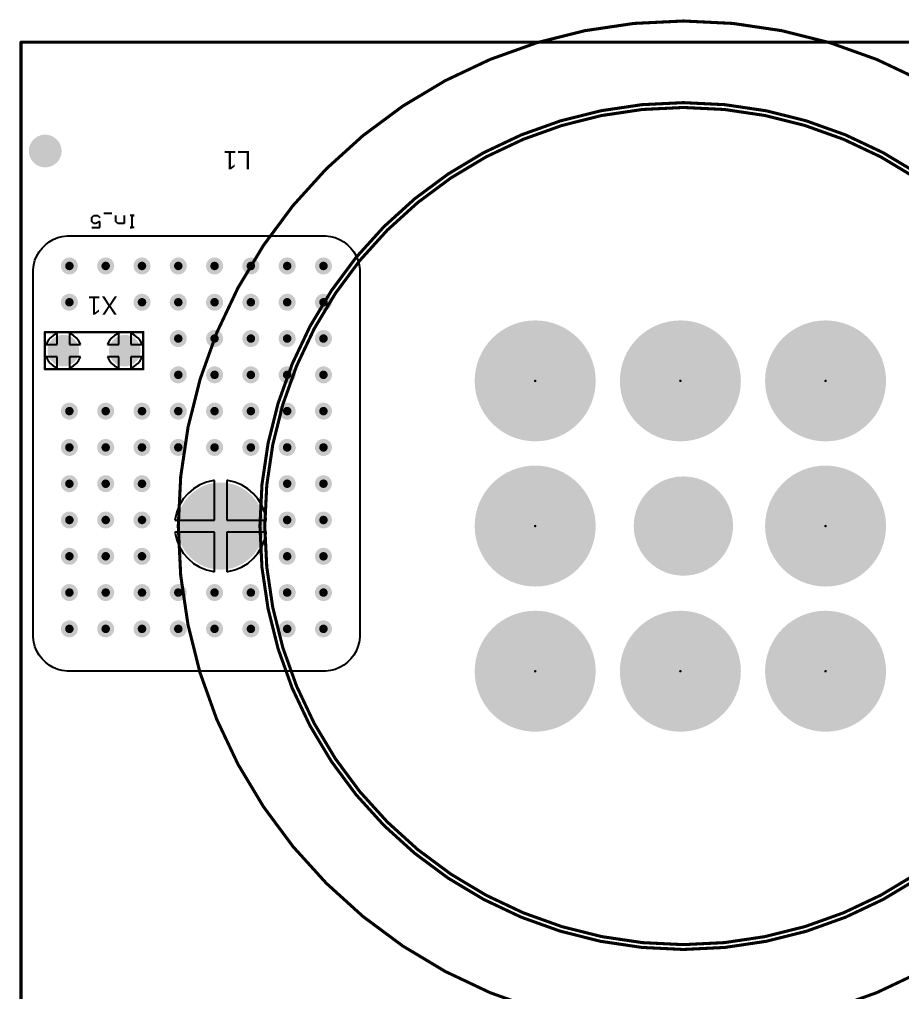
# Model space of a CAD drawing. Header units: millimetres. Extents: x 25 to 162, y 24 to 188.
# Drawn here: x 25.3 to 98.3, y 107.8 to 188.3 of the extents above; entities that cross this region are included whole.
import ezdxf

# ---------------------------------------------------------------- set-up
doc = ezdxf.new("R2010")
doc.units = ezdxf.units.MM
for name, color, linetype in [('BottomLayer', 5, 'Continuous'), ('BottomSolder', 6, 'Continuous'), ('Mechanical1', 6, 'Continuous'), ('Mechanical13', 56, 'Continuous'), ('Mechanical15', 56, 'Continuous'), ('MultiLayer', 9, 'Continuous'), ('PadHoleLayer', 156, 'Continuous'), ('TopLayer', 1, 'Continuous'), ('TopOverlay', 2, 'Continuous'), ('TopSolder', 216, 'Continuous'), ('ViaHoleLayer', 16, 'Continuous')]:
    doc.layers.add(name, color=color, linetype=linetype)

# ---------------------------------------------------------------- blocks, each defined once
blk = doc.blocks.new('D______500_125__H_30_A_AMAK_671111_034_168')
at = {"layer": 'BottomLayer'}
for points, const_width in [([(-1.75, 0, 1), (1.75, 0, 1)], 3.5), ([(36.25, 0, 1), (40.25, 0, 1)], 4)]:
    blk.add_lwpolyline(points, format="xyb", close=True, dxfattribs=dict(at, const_width=const_width))
at = {"layer": 'BottomSolder'}
for points, const_width in [([(25.949, 12, 1), (26.051, 12, 1)], 0.102), ([(37.949, 12, 1), (38.051, 12, 1)], 0.102), ([(49.949, 12, 1), (50.051, 12, 1)], 0.102), ([(36.199, 0, 1), (40.301, 0, 1)], 4.102), ([(-1.801, 0, 1), (1.801, 0, 1)], 3.602), ([(25.949, 0, 1), (26.051, 0, 1)], 0.102), ([(49.949, 0, 1), (50.051, 0, 1)], 0.102), ([(25.949, -12, 1), (26.051, -12, 1)], 0.102), ([(37.949, -12, 1), (38.051, -12, 1)], 0.102), ([(49.949, -12, 1), (50.051, -12, 1)], 0.102)]:
    blk.add_lwpolyline(points, format="xyb", close=True, dxfattribs=dict(at, const_width=const_width))
at = {"layer": 'Mechanical13'}
for points, const_width in [([(72.852, 0, 1), (3.648, 0, 1)], 0.254), ([(3.584, 0, 1), (3.711, 0, 1)], 0.127)]:
    blk.add_lwpolyline(points, format="xyb", close=True, dxfattribs=dict(at, const_width=const_width))
at = {"layer": 'Mechanical15'}
for points, const_width in [([(80, 0, 1), (-3.5, 0, 1)], 0.254), ([(-3.564, 0, 1), (-3.437, 0, 1)], 0.127)]:
    blk.add_lwpolyline(points, format="xyb", close=True, dxfattribs=dict(at, const_width=const_width))
at = {"layer": 'MultiLayer'}
for points, const_width in [([(-1.75, 0, 1), (1.75, 0, 1)], 3.5), ([(36.25, 0, 1), (40.25, 0, 1)], 4)]:
    blk.add_lwpolyline(points, format="xyb", close=True, dxfattribs=dict(at, const_width=const_width))
at = {"layer": 'PadHoleLayer'}
for points, const_width in [([(23.5, 12, 1), (28.5, 12, 1)], 5), ([(35.5, 12, 1), (40.5, 12, 1)], 5), ([(47.5, 12, 1), (52.5, 12, 1)], 5), ([(23.5, 0, 1), (28.5, 0, 1)], 5), ([(47.5, 0, 1), (52.5, 0, 1)], 5), ([(-1.25, 0, 1), (1.25, 0, 1)], 2.5), ([(36.75, 0, 1), (39.75, 0, 1)], 3), ([(23.5, -12, 1), (28.5, -12, 1)], 5), ([(35.5, -12, 1), (40.5, -12, 1)], 5), ([(47.5, -12, 1), (52.5, -12, 1)], 5)]:
    blk.add_lwpolyline(points, format="xyb", close=True, dxfattribs=dict(at, const_width=const_width))
at = {"layer": 'TopLayer'}
for points, const_width in [([(-1.75, 0, 1), (1.75, 0, 1)], 3.5), ([(36.25, 0, 1), (40.25, 0, 1)], 4)]:
    blk.add_lwpolyline(points, format="xyb", close=True, dxfattribs=dict(at, const_width=const_width))
at = {"layer": 'TopOverlay'}
for points, const_width in [([(73.251, 0, 1), (3.249, 0, 1)], 0.254), ([(3.186, 0, 1), (3.313, 0, 1)], 0.127)]:
    blk.add_lwpolyline(points, format="xyb", close=True, dxfattribs=dict(at, const_width=const_width))
at = {"layer": 'TopSolder'}
for points, const_width in [([(25.949, 12, 1), (26.051, 12, 1)], 0.102), ([(37.949, 12, 1), (38.051, 12, 1)], 0.102), ([(49.949, 12, 1), (50.051, 12, 1)], 0.102), ([(36.199, 0, 1), (40.301, 0, 1)], 4.102), ([(-1.801, 0, 1), (1.801, 0, 1)], 3.602), ([(25.949, 0, 1), (26.051, 0, 1)], 0.102), ([(49.949, 0, 1), (50.051, 0, 1)], 0.102), ([(25.949, -12, 1), (26.051, -12, 1)], 0.102), ([(37.949, -12, 1), (38.051, -12, 1)], 0.102), ([(49.949, -12, 1), (50.051, -12, 1)], 0.102)]:
    blk.add_lwpolyline(points, format="xyb", close=True, dxfattribs=dict(at, const_width=const_width))
blk = doc.blocks.new('63849_1___________154719_1__171')
at = {"layer": 'BottomLayer', "const_width": 1.206}
for points in [[(-0.603, 0, 1), (0.603, 0, 1)], [(4.477, 0, 1), (5.683, 0, 1)]]:
    blk.add_lwpolyline(points, format="xyb", close=True, dxfattribs=at)
at = {"layer": 'BottomSolder', "const_width": 1.308}
for points in [[(-0.654, 0, 1), (0.654, 0, 1)], [(4.426, 0, 1), (5.734, 0, 1)]]:
    blk.add_lwpolyline(points, format="xyb", close=True, dxfattribs=at)
at = {"layer": 'MultiLayer', "const_width": 1.206}
for points in [[(-0.603, 0, 1), (0.603, 0, 1)], [(4.477, 0, 1), (5.683, 0, 1)]]:
    blk.add_lwpolyline(points, format="xyb", close=True, dxfattribs=at)
at = {"layer": 'PadHoleLayer', "const_width": 0.75}
for points in [[(-0.375, 0, 1), (0.375, 0, 1)], [(4.705, 0, 1), (5.455, 0, 1)]]:
    blk.add_lwpolyline(points, format="xyb", close=True, dxfattribs=at)
at = {"layer": 'TopLayer', "const_width": 1.206}
for points in [[(-0.603, 0, 1), (0.603, 0, 1)], [(4.477, 0, 1), (5.683, 0, 1)]]:
    blk.add_lwpolyline(points, format="xyb", close=True, dxfattribs=at)
at = {"layer": 'TopOverlay', "const_width": 0.203}
for points in [[(6.604, 1.524), (-1.524, 1.524)], [(-1.524, 1.524), (-1.524, -1.524)], [(6.604, 1.524), (6.604, -1.524)], [(6.604, -1.524), (-1.524, -1.524)]]:
    blk.add_lwpolyline(points, dxfattribs=at)
at = {"layer": 'TopOverlay', "const_width": 0.102}
for points in [[(-1.575, 1.524, 1), (-1.473, 1.524, 1)], [(-1.575, 1.524, 1), (-1.473, 1.524, 1)], [(6.553, 1.524, 1), (6.655, 1.524, 1)], [(6.553, 1.524, 1), (6.655, 1.524, 1)], [(-1.575, -1.524, 1), (-1.473, -1.524, 1)], [(-1.575, -1.524, 1), (-1.473, -1.524, 1)], [(6.553, -1.524, 1), (6.655, -1.524, 1)], [(6.553, -1.524, 1), (6.655, -1.524, 1)]]:
    blk.add_lwpolyline(points, format="xyb", close=True, dxfattribs=at)
at = {"layer": 'TopSolder', "const_width": 1.308}
for points in [[(-0.654, 0, 1), (0.654, 0, 1)], [(4.426, 0, 1), (5.734, 0, 1)]]:
    blk.add_lwpolyline(points, format="xyb", close=True, dxfattribs=at)

msp = doc.modelspace()

# ---------------------------------------------------------------- linework, layer by layer
at = {"layer": 'BottomLayer'}
for p, q in [((27.418, 169.66), (27.73, 169.9)), ((27.73, 169.9), (28.07, 170.096)), ((28.07, 170.096), (28.434, 170.247)), ((28.434, 170.247), (28.813, 170.349)), ((28.813, 170.349), (29.203, 170.4)), ((29.203, 170.4), (29.4, 170.4)), ((29.4, 170.4), (50.4, 170.4)), ((50.4, 170.4), (50.4, 170.4)), ((50.4, 170.4), (50.4, 170.4)), ((50.4, 170.4), (50.597, 170.4)), ((50.597, 170.4), (50.987, 170.349)), ((50.987, 170.349), (51.366, 170.247)), ((51.366, 170.247), (51.73, 170.096)), ((51.73, 170.096), (52.07, 169.9)), ((52.07, 169.9), (52.382, 169.66)), ((26.704, 168.73), (26.9, 169.07)), ((26.9, 169.07), (27.14, 169.382)), ((27.14, 169.382), (27.418, 169.66)), ((52.382, 169.66), (52.66, 169.382)), ((52.66, 169.382), (52.9, 169.07)), ((52.9, 169.07), (53.096, 168.73)), ((26.451, 167.987), (26.553, 168.366)), ((26.553, 168.366), (26.704, 168.73)), ((53.096, 168.73), (53.247, 168.366)), ((53.247, 168.366), (53.349, 167.987)), ((26.4, 167.597), (26.451, 167.987)), ((26.4, 167.4), (26.4, 167.597)), ((26.4, 167.28), (26.4, 167.4)), ((26.4, 167.4), (26.4, 167.4)), ((26.4, 167.4), (26.4, 167.4)), ((53.349, 167.987), (53.4, 167.597)), ((53.4, 167.597), (53.4, 167.4)), ((53.4, 167.4), (53.4, 137.4)), ((26.4, 137.4), (26.4, 167.28)), ((26.4, 137.203), (26.4, 137.4)), ((26.451, 136.813), (26.4, 137.203)), ((26.553, 136.434), (26.451, 136.813)), ((53.349, 136.813), (53.247, 136.434)), ((53.4, 137.203), (53.349, 136.813)), ((53.4, 137.4), (53.4, 137.4)), ((53.4, 137.4), (53.4, 137.203)), ((26.704, 136.07), (26.553, 136.434)), ((26.9, 135.73), (26.704, 136.07)), ((53.096, 136.07), (52.9, 135.73)), ((53.247, 136.434), (53.096, 136.07)), ((27.14, 135.418), (26.9, 135.73)), ((27.418, 135.14), (27.14, 135.418)), ((27.73, 134.9), (27.418, 135.14)), ((52.382, 135.14), (52.07, 134.9)), ((52.66, 135.418), (52.382, 135.14)), ((52.9, 135.73), (52.66, 135.418)), ((28.07, 134.704), (27.73, 134.9)), ((28.434, 134.553), (28.07, 134.704)), ((28.813, 134.451), (28.434, 134.553)), ((29.203, 134.4), (28.813, 134.451)), ((29.4, 134.4), (29.203, 134.4)), ((50.4, 134.4), (29.4, 134.4)), ((29.4, 134.4), (29.4, 134.4)), ((50.597, 134.4), (50.4, 134.4)), ((50.987, 134.451), (50.597, 134.4)), ((51.366, 134.553), (50.987, 134.451)), ((51.73, 134.704), (51.366, 134.553)), ((52.07, 134.9), (51.73, 134.704))]:
    msp.add_line(p, q, dxfattribs=at)
for points, const_width in [([(26.775, 177.4, 1), (28.025, 177.4, 1)], 1.25), ([(29.1, 167.9, 1), (29.7, 167.9, 1)], 0.6), ([(32.1, 167.9, 1), (32.7, 167.9, 1)], 0.6), ([(35.1, 167.9, 1), (35.7, 167.9, 1)], 0.6), ([(38.1, 167.9, 1), (38.7, 167.9, 1)], 0.6), ([(41.1, 167.9, 1), (41.7, 167.9, 1)], 0.6), ([(44.1, 167.9, 1), (44.7, 167.9, 1)], 0.6), ([(47.1, 167.9, 1), (47.7, 167.9, 1)], 0.6), ([(50.1, 167.9, 1), (50.7, 167.9, 1)], 0.6), ([(29.1, 164.9, 1), (29.7, 164.9, 1)], 0.6), ([(35.1, 164.9, 1), (35.7, 164.9, 1)], 0.6), ([(38.1, 164.9, 1), (38.7, 164.9, 1)], 0.6), ([(41.1, 164.9, 1), (41.7, 164.9, 1)], 0.6), ([(44.1, 164.9, 1), (44.7, 164.9, 1)], 0.6), ([(47.1, 164.9, 1), (47.7, 164.9, 1)], 0.6), ([(50.1, 164.9, 1), (50.7, 164.9, 1)], 0.6), ([(38.1, 161.9, 1), (38.7, 161.9, 1)], 0.6), ([(41.1, 161.9, 1), (41.7, 161.9, 1)], 0.6), ([(44.1, 161.9, 1), (44.7, 161.9, 1)], 0.6), ([(47.1, 161.9, 1), (47.7, 161.9, 1)], 0.6), ([(50.1, 161.9, 1), (50.7, 161.9, 1)], 0.6), ([(38.1, 158.9, 1), (38.7, 158.9, 1)], 0.6), ([(41.1, 158.9, 1), (41.7, 158.9, 1)], 0.6), ([(44.1, 158.9, 1), (44.7, 158.9, 1)], 0.6), ([(47.1, 158.9, 1), (47.7, 158.9, 1)], 0.6), ([(50.1, 158.9, 1), (50.7, 158.9, 1)], 0.6), ([(29.1, 155.9, 1), (29.7, 155.9, 1)], 0.6), ([(32.1, 155.9, 1), (32.7, 155.9, 1)], 0.6), ([(35.1, 155.9, 1), (35.7, 155.9, 1)], 0.6), ([(38.1, 155.9, 1), (38.7, 155.9, 1)], 0.6), ([(41.1, 155.9, 1), (41.7, 155.9, 1)], 0.6), ([(44.1, 155.9, 1), (44.7, 155.9, 1)], 0.6), ([(47.1, 155.9, 1), (47.7, 155.9, 1)], 0.6), ([(50.1, 155.9, 1), (50.7, 155.9, 1)], 0.6), ([(29.1, 152.9, 1), (29.7, 152.9, 1)], 0.6), ([(32.1, 152.9, 1), (32.7, 152.9, 1)], 0.6), ([(35.1, 152.9, 1), (35.7, 152.9, 1)], 0.6), ([(38.1, 152.9, 1), (38.7, 152.9, 1)], 0.6), ([(41.1, 152.9, 1), (41.7, 152.9, 1)], 0.6), ([(44.1, 152.9, 1), (44.7, 152.9, 1)], 0.6), ([(47.1, 152.9, 1), (47.7, 152.9, 1)], 0.6), ([(50.1, 152.9, 1), (50.7, 152.9, 1)], 0.6), ([(29.1, 149.9, 1), (29.7, 149.9, 1)], 0.6), ([(32.1, 149.9, 1), (32.7, 149.9, 1)], 0.6), ([(35.1, 149.9, 1), (35.7, 149.9, 1)], 0.6), ([(47.1, 149.9, 1), (47.7, 149.9, 1)], 0.6), ([(50.1, 149.9, 1), (50.7, 149.9, 1)], 0.6), ([(29.1, 146.9, 1), (29.7, 146.9, 1)], 0.6), ([(32.1, 146.9, 1), (32.7, 146.9, 1)], 0.6), ([(35.1, 146.9, 1), (35.7, 146.9, 1)], 0.6), ([(47.1, 146.9, 1), (47.7, 146.9, 1)], 0.6), ([(50.1, 146.9, 1), (50.7, 146.9, 1)], 0.6), ([(29.1, 143.9, 1), (29.7, 143.9, 1)], 0.6), ([(32.1, 143.9, 1), (32.7, 143.9, 1)], 0.6), ([(35.1, 143.9, 1), (35.7, 143.9, 1)], 0.6), ([(47.1, 143.9, 1), (47.7, 143.9, 1)], 0.6), ([(50.1, 143.9, 1), (50.7, 143.9, 1)], 0.6), ([(29.1, 140.9, 1), (29.7, 140.9, 1)], 0.6), ([(32.1, 140.9, 1), (32.7, 140.9, 1)], 0.6), ([(35.1, 140.9, 1), (35.7, 140.9, 1)], 0.6), ([(38.1, 140.9, 1), (38.7, 140.9, 1)], 0.6), ([(41.1, 140.9, 1), (41.7, 140.9, 1)], 0.6), ([(44.1, 140.9, 1), (44.7, 140.9, 1)], 0.6), ([(47.1, 140.9, 1), (47.7, 140.9, 1)], 0.6), ([(50.1, 140.9, 1), (50.7, 140.9, 1)], 0.6), ([(29.1, 137.9, 1), (29.7, 137.9, 1)], 0.6), ([(32.1, 137.9, 1), (32.7, 137.9, 1)], 0.6), ([(35.1, 137.9, 1), (35.7, 137.9, 1)], 0.6), ([(38.1, 137.9, 1), (38.7, 137.9, 1)], 0.6), ([(41.1, 137.9, 1), (41.7, 137.9, 1)], 0.6), ([(44.1, 137.9, 1), (44.7, 137.9, 1)], 0.6), ([(47.1, 137.9, 1), (47.7, 137.9, 1)], 0.6), ([(50.1, 137.9, 1), (50.7, 137.9, 1)], 0.6)]:
    msp.add_lwpolyline(points, format="xyb", close=True, dxfattribs=dict(at, const_width=const_width))
at = {"layer": 'BottomSolder'}
for points, const_width in [([(26.724, 177.4, 1), (28.076, 177.4, 1)], 1.352), ([(29.049, 167.9, 1), (29.751, 167.9, 1)], 0.702), ([(32.049, 167.9, 1), (32.751, 167.9, 1)], 0.702), ([(35.049, 167.9, 1), (35.751, 167.9, 1)], 0.702), ([(38.049, 167.9, 1), (38.751, 167.9, 1)], 0.702), ([(41.049, 167.9, 1), (41.751, 167.9, 1)], 0.702), ([(44.049, 167.9, 1), (44.751, 167.9, 1)], 0.702), ([(47.049, 167.9, 1), (47.751, 167.9, 1)], 0.702), ([(50.049, 167.9, 1), (50.751, 167.9, 1)], 0.702), ([(29.049, 164.9, 1), (29.751, 164.9, 1)], 0.702), ([(35.049, 164.9, 1), (35.751, 164.9, 1)], 0.702), ([(38.049, 164.9, 1), (38.751, 164.9, 1)], 0.702), ([(41.049, 164.9, 1), (41.751, 164.9, 1)], 0.702), ([(44.049, 164.9, 1), (44.751, 164.9, 1)], 0.702), ([(47.049, 164.9, 1), (47.751, 164.9, 1)], 0.702), ([(50.049, 164.9, 1), (50.751, 164.9, 1)], 0.702), ([(38.049, 161.9, 1), (38.751, 161.9, 1)], 0.702), ([(41.049, 161.9, 1), (41.751, 161.9, 1)], 0.702), ([(44.049, 161.9, 1), (44.751, 161.9, 1)], 0.702), ([(47.049, 161.9, 1), (47.751, 161.9, 1)], 0.702), ([(50.049, 161.9, 1), (50.751, 161.9, 1)], 0.702), ([(38.049, 158.9, 1), (38.751, 158.9, 1)], 0.702), ([(41.049, 158.9, 1), (41.751, 158.9, 1)], 0.702), ([(44.049, 158.9, 1), (44.751, 158.9, 1)], 0.702), ([(47.049, 158.9, 1), (47.751, 158.9, 1)], 0.702), ([(50.049, 158.9, 1), (50.751, 158.9, 1)], 0.702), ([(29.049, 155.9, 1), (29.751, 155.9, 1)], 0.702), ([(32.049, 155.9, 1), (32.751, 155.9, 1)], 0.702), ([(35.049, 155.9, 1), (35.751, 155.9, 1)], 0.702), ([(38.049, 155.9, 1), (38.751, 155.9, 1)], 0.702), ([(41.049, 155.9, 1), (41.751, 155.9, 1)], 0.702), ([(44.049, 155.9, 1), (44.751, 155.9, 1)], 0.702), ([(47.049, 155.9, 1), (47.751, 155.9, 1)], 0.702), ([(50.049, 155.9, 1), (50.751, 155.9, 1)], 0.702), ([(29.049, 152.9, 1), (29.751, 152.9, 1)], 0.702), ([(32.049, 152.9, 1), (32.751, 152.9, 1)], 0.702), ([(35.049, 152.9, 1), (35.751, 152.9, 1)], 0.702), ([(38.049, 152.9, 1), (38.751, 152.9, 1)], 0.702), ([(41.049, 152.9, 1), (41.751, 152.9, 1)], 0.702), ([(44.049, 152.9, 1), (44.751, 152.9, 1)], 0.702), ([(47.049, 152.9, 1), (47.751, 152.9, 1)], 0.702), ([(50.049, 152.9, 1), (50.751, 152.9, 1)], 0.702), ([(29.049, 149.9, 1), (29.751, 149.9, 1)], 0.702), ([(32.049, 149.9, 1), (32.751, 149.9, 1)], 0.702), ([(35.049, 149.9, 1), (35.751, 149.9, 1)], 0.702), ([(47.049, 149.9, 1), (47.751, 149.9, 1)], 0.702), ([(50.049, 149.9, 1), (50.751, 149.9, 1)], 0.702), ([(29.049, 146.9, 1), (29.751, 146.9, 1)], 0.702), ([(32.049, 146.9, 1), (32.751, 146.9, 1)], 0.702), ([(35.049, 146.9, 1), (35.751, 146.9, 1)], 0.702), ([(47.049, 146.9, 1), (47.751, 146.9, 1)], 0.702), ([(50.049, 146.9, 1), (50.751, 146.9, 1)], 0.702), ([(29.049, 143.9, 1), (29.751, 143.9, 1)], 0.702), ([(32.049, 143.9, 1), (32.751, 143.9, 1)], 0.702), ([(35.049, 143.9, 1), (35.751, 143.9, 1)], 0.702), ([(47.049, 143.9, 1), (47.751, 143.9, 1)], 0.702), ([(50.049, 143.9, 1), (50.751, 143.9, 1)], 0.702), ([(29.049, 140.9, 1), (29.751, 140.9, 1)], 0.702), ([(32.049, 140.9, 1), (32.751, 140.9, 1)], 0.702), ([(35.049, 140.9, 1), (35.751, 140.9, 1)], 0.702), ([(38.049, 140.9, 1), (38.751, 140.9, 1)], 0.702), ([(41.049, 140.9, 1), (41.751, 140.9, 1)], 0.702), ([(44.049, 140.9, 1), (44.751, 140.9, 1)], 0.702), ([(47.049, 140.9, 1), (47.751, 140.9, 1)], 0.702), ([(50.049, 140.9, 1), (50.751, 140.9, 1)], 0.702), ([(29.049, 137.9, 1), (29.751, 137.9, 1)], 0.702), ([(32.049, 137.9, 1), (32.751, 137.9, 1)], 0.702), ([(35.049, 137.9, 1), (35.751, 137.9, 1)], 0.702), ([(38.049, 137.9, 1), (38.751, 137.9, 1)], 0.702), ([(41.049, 137.9, 1), (41.751, 137.9, 1)], 0.702), ([(44.049, 137.9, 1), (44.751, 137.9, 1)], 0.702), ([(47.049, 137.9, 1), (47.751, 137.9, 1)], 0.702), ([(50.049, 137.9, 1), (50.751, 137.9, 1)], 0.702)]:
    msp.add_lwpolyline(points, format="xyb", close=True, dxfattribs=dict(at, const_width=const_width))
at = {"layer": 'Mechanical1', "const_width": 0.254}
for points in [[(25.4, 30.4), (25.4, 186.4)], [(25.4, 186.4), (161.4, 186.4)]]:
    msp.add_lwpolyline(points, dxfattribs=at)
at = {"layer": 'Mechanical1', "const_width": 0.127}
msp.add_lwpolyline([(25.337, 186.4, 1), (25.463, 186.4, 1)], format="xyb", close=True, dxfattribs=at)
msp.add_lwpolyline([(25.337, 186.4, 1), (25.463, 186.4, 1)], format="xyb", close=True, dxfattribs=at)
at = {"layer": 'MultiLayer'}
for points, const_width in [([(26.775, 177.4, 1), (28.025, 177.4, 1)], 1.25), ([(29.1, 167.9, 1), (29.7, 167.9, 1)], 0.6), ([(32.1, 167.9, 1), (32.7, 167.9, 1)], 0.6), ([(35.1, 167.9, 1), (35.7, 167.9, 1)], 0.6), ([(38.1, 167.9, 1), (38.7, 167.9, 1)], 0.6), ([(41.1, 167.9, 1), (41.7, 167.9, 1)], 0.6), ([(44.1, 167.9, 1), (44.7, 167.9, 1)], 0.6), ([(47.1, 167.9, 1), (47.7, 167.9, 1)], 0.6), ([(50.1, 167.9, 1), (50.7, 167.9, 1)], 0.6), ([(29.1, 164.9, 1), (29.7, 164.9, 1)], 0.6), ([(35.1, 164.9, 1), (35.7, 164.9, 1)], 0.6), ([(38.1, 164.9, 1), (38.7, 164.9, 1)], 0.6), ([(41.1, 164.9, 1), (41.7, 164.9, 1)], 0.6), ([(44.1, 164.9, 1), (44.7, 164.9, 1)], 0.6), ([(47.1, 164.9, 1), (47.7, 164.9, 1)], 0.6), ([(50.1, 164.9, 1), (50.7, 164.9, 1)], 0.6), ([(38.1, 161.9, 1), (38.7, 161.9, 1)], 0.6), ([(41.1, 161.9, 1), (41.7, 161.9, 1)], 0.6), ([(44.1, 161.9, 1), (44.7, 161.9, 1)], 0.6), ([(47.1, 161.9, 1), (47.7, 161.9, 1)], 0.6), ([(50.1, 161.9, 1), (50.7, 161.9, 1)], 0.6), ([(38.1, 158.9, 1), (38.7, 158.9, 1)], 0.6), ([(41.1, 158.9, 1), (41.7, 158.9, 1)], 0.6), ([(44.1, 158.9, 1), (44.7, 158.9, 1)], 0.6), ([(47.1, 158.9, 1), (47.7, 158.9, 1)], 0.6), ([(50.1, 158.9, 1), (50.7, 158.9, 1)], 0.6), ([(29.1, 155.9, 1), (29.7, 155.9, 1)], 0.6), ([(32.1, 155.9, 1), (32.7, 155.9, 1)], 0.6), ([(35.1, 155.9, 1), (35.7, 155.9, 1)], 0.6), ([(38.1, 155.9, 1), (38.7, 155.9, 1)], 0.6), ([(41.1, 155.9, 1), (41.7, 155.9, 1)], 0.6), ([(44.1, 155.9, 1), (44.7, 155.9, 1)], 0.6), ([(47.1, 155.9, 1), (47.7, 155.9, 1)], 0.6), ([(50.1, 155.9, 1), (50.7, 155.9, 1)], 0.6), ([(29.1, 152.9, 1), (29.7, 152.9, 1)], 0.6), ([(32.1, 152.9, 1), (32.7, 152.9, 1)], 0.6), ([(35.1, 152.9, 1), (35.7, 152.9, 1)], 0.6), ([(38.1, 152.9, 1), (38.7, 152.9, 1)], 0.6), ([(41.1, 152.9, 1), (41.7, 152.9, 1)], 0.6), ([(44.1, 152.9, 1), (44.7, 152.9, 1)], 0.6), ([(47.1, 152.9, 1), (47.7, 152.9, 1)], 0.6), ([(50.1, 152.9, 1), (50.7, 152.9, 1)], 0.6), ([(29.1, 149.9, 1), (29.7, 149.9, 1)], 0.6), ([(32.1, 149.9, 1), (32.7, 149.9, 1)], 0.6), ([(35.1, 149.9, 1), (35.7, 149.9, 1)], 0.6), ([(47.1, 149.9, 1), (47.7, 149.9, 1)], 0.6), ([(50.1, 149.9, 1), (50.7, 149.9, 1)], 0.6), ([(29.1, 146.9, 1), (29.7, 146.9, 1)], 0.6), ([(32.1, 146.9, 1), (32.7, 146.9, 1)], 0.6), ([(35.1, 146.9, 1), (35.7, 146.9, 1)], 0.6), ([(47.1, 146.9, 1), (47.7, 146.9, 1)], 0.6), ([(50.1, 146.9, 1), (50.7, 146.9, 1)], 0.6), ([(29.1, 143.9, 1), (29.7, 143.9, 1)], 0.6), ([(32.1, 143.9, 1), (32.7, 143.9, 1)], 0.6), ([(35.1, 143.9, 1), (35.7, 143.9, 1)], 0.6), ([(47.1, 143.9, 1), (47.7, 143.9, 1)], 0.6), ([(50.1, 143.9, 1), (50.7, 143.9, 1)], 0.6), ([(29.1, 140.9, 1), (29.7, 140.9, 1)], 0.6), ([(32.1, 140.9, 1), (32.7, 140.9, 1)], 0.6), ([(35.1, 140.9, 1), (35.7, 140.9, 1)], 0.6), ([(38.1, 140.9, 1), (38.7, 140.9, 1)], 0.6), ([(41.1, 140.9, 1), (41.7, 140.9, 1)], 0.6), ([(44.1, 140.9, 1), (44.7, 140.9, 1)], 0.6), ([(47.1, 140.9, 1), (47.7, 140.9, 1)], 0.6), ([(50.1, 140.9, 1), (50.7, 140.9, 1)], 0.6), ([(29.1, 137.9, 1), (29.7, 137.9, 1)], 0.6), ([(32.1, 137.9, 1), (32.7, 137.9, 1)], 0.6), ([(35.1, 137.9, 1), (35.7, 137.9, 1)], 0.6), ([(38.1, 137.9, 1), (38.7, 137.9, 1)], 0.6), ([(41.1, 137.9, 1), (41.7, 137.9, 1)], 0.6), ([(44.1, 137.9, 1), (44.7, 137.9, 1)], 0.6), ([(47.1, 137.9, 1), (47.7, 137.9, 1)], 0.6), ([(50.1, 137.9, 1), (50.7, 137.9, 1)], 0.6)]:
    msp.add_lwpolyline(points, format="xyb", close=True, dxfattribs=dict(at, const_width=const_width))
at = {"layer": 'TopLayer'}
for p, q in [((27.418, 169.66), (27.73, 169.9)), ((27.73, 169.9), (28.07, 170.096)), ((28.07, 170.096), (28.434, 170.247)), ((28.434, 170.247), (28.813, 170.349)), ((28.813, 170.349), (29.203, 170.4)), ((29.203, 170.4), (29.4, 170.4)), ((29.4, 170.4), (50.4, 170.4)), ((50.4, 170.4), (50.4, 170.4)), ((50.4, 170.4), (50.4, 170.4)), ((50.4, 170.4), (50.597, 170.4)), ((50.597, 170.4), (50.987, 170.349)), ((50.987, 170.349), (51.366, 170.247)), ((51.366, 170.247), (51.73, 170.096)), ((51.73, 170.096), (52.07, 169.9)), ((52.07, 169.9), (52.382, 169.66)), ((26.704, 168.73), (26.9, 169.07)), ((26.9, 169.07), (27.14, 169.382)), ((27.14, 169.382), (27.418, 169.66)), ((52.382, 169.66), (52.66, 169.382)), ((52.66, 169.382), (52.9, 169.07)), ((52.9, 169.07), (53.096, 168.73)), ((26.451, 167.987), (26.553, 168.366)), ((26.553, 168.366), (26.704, 168.73)), ((53.096, 168.73), (53.247, 168.366)), ((53.247, 168.366), (53.349, 167.987)), ((26.4, 167.597), (26.451, 167.987)), ((26.4, 167.4), (26.4, 167.597)), ((26.4, 167.28), (26.4, 167.4)), ((26.4, 167.4), (26.4, 167.4)), ((26.4, 167.4), (26.4, 167.4)), ((26.4, 167.4), (26.4, 167.4)), ((53.349, 167.987), (53.4, 167.597)), ((53.4, 167.597), (53.4, 167.4)), ((53.4, 167.4), (53.4, 137.4)), ((26.4, 137.4), (26.4, 167.28)), ((27.641, 161.741), (27.501, 161.479)), ((27.83, 161.97), (27.641, 161.741)), ((28.059, 162.159), (27.83, 161.97)), ((28.321, 162.299), (28.059, 162.159)), ((28.4, 162.323), (28.321, 162.299)), ((28.4, 161.4), (28.4, 162.323)), ((29.479, 162.299), (29.4, 162.323)), ((29.4, 162.323), (29.4, 161.4)), ((29.741, 162.159), (29.479, 162.299)), ((29.97, 161.97), (29.741, 162.159)), ((30.159, 161.741), (29.97, 161.97)), ((30.299, 161.479), (30.159, 161.741)), ((32.721, 161.741), (32.581, 161.479)), ((32.91, 161.97), (32.721, 161.741)), ((33.139, 162.159), (32.91, 161.97)), ((33.401, 162.299), (33.139, 162.159)), ((33.48, 162.323), (33.401, 162.299)), ((33.48, 161.4), (33.48, 162.323)), ((34.559, 162.299), (34.48, 162.323)), ((34.48, 162.323), (34.48, 161.4)), ((34.821, 162.159), (34.559, 162.299)), ((35.05, 161.97), (34.821, 162.159)), ((35.239, 161.741), (35.05, 161.97)), ((35.379, 161.479), (35.239, 161.741)), ((27.501, 161.479), (27.477, 161.4)), ((27.477, 161.4), (28.4, 161.4)), ((29.4, 161.4), (30.323, 161.4)), ((30.323, 161.4), (30.299, 161.479)), ((32.581, 161.479), (32.557, 161.4)), ((32.557, 161.4), (33.48, 161.4)), ((34.48, 161.4), (35.403, 161.4)), ((35.403, 161.4), (35.379, 161.479)), ((28.4, 160.4), (27.477, 160.4)), ((27.477, 160.4), (27.501, 160.321)), ((27.501, 160.321), (27.641, 160.059)), ((28.4, 159.477), (28.4, 160.4)), ((30.323, 160.4), (29.4, 160.4)), ((29.4, 160.4), (29.4, 159.477)), ((30.159, 160.059), (30.299, 160.321)), ((30.299, 160.321), (30.323, 160.4)), ((33.48, 160.4), (32.557, 160.4)), ((32.557, 160.4), (32.581, 160.321)), ((32.581, 160.321), (32.721, 160.059)), ((33.48, 159.477), (33.48, 160.4)), ((35.403, 160.4), (34.48, 160.4)), ((34.48, 160.4), (34.48, 159.477)), ((35.239, 160.059), (35.379, 160.321)), ((35.379, 160.321), (35.403, 160.4)), ((27.641, 160.059), (27.83, 159.83)), ((27.83, 159.83), (28.059, 159.641)), ((28.059, 159.641), (28.321, 159.501)), ((28.321, 159.501), (28.4, 159.477)), ((29.4, 159.477), (29.479, 159.501)), ((29.479, 159.501), (29.741, 159.641)), ((29.741, 159.641), (29.97, 159.83)), ((29.97, 159.83), (30.159, 160.059)), ((32.721, 160.059), (32.91, 159.83)), ((32.91, 159.83), (33.139, 159.641)), ((33.139, 159.641), (33.401, 159.501)), ((33.401, 159.501), (33.48, 159.477)), ((34.48, 159.477), (34.559, 159.501)), ((34.559, 159.501), (34.821, 159.641)), ((34.821, 159.641), (35.05, 159.83)), ((35.05, 159.83), (35.239, 160.059)), ((40.17, 149.796), (39.66, 149.484)), ((40.722, 150.025), (40.17, 149.796)), ((41.304, 150.165), (40.722, 150.025)), ((41.4, 150.172), (41.304, 150.165)), ((41.4, 146.9), (41.4, 150.172)), ((42.496, 150.165), (42.4, 150.172)), ((42.4, 150.172), (42.4, 146.9)), ((43.078, 150.025), (42.496, 150.165)), ((43.63, 149.796), (43.078, 150.025)), ((44.14, 149.484), (43.63, 149.796)), ((39.205, 149.095), (38.816, 148.64)), ((39.66, 149.484), (39.205, 149.095)), ((44.595, 149.095), (44.14, 149.484)), ((44.984, 148.64), (44.595, 149.095)), ((38.504, 148.13), (38.275, 147.578)), ((38.816, 148.64), (38.504, 148.13)), ((45.296, 148.13), (44.984, 148.64)), ((45.525, 147.578), (45.296, 148.13)), ((38.275, 147.578), (38.135, 146.996)), ((45.665, 146.996), (45.525, 147.578)), ((38.135, 146.996), (38.128, 146.9)), ((38.128, 146.9), (41.4, 146.9)), ((42.4, 146.9), (45.672, 146.9)), ((45.672, 146.9), (45.665, 146.996)), ((41.4, 145.9), (38.128, 145.9)), ((38.128, 145.9), (38.135, 145.804)), ((38.135, 145.804), (38.275, 145.222)), ((41.4, 142.628), (41.4, 145.9)), ((45.672, 145.9), (42.4, 145.9)), ((42.4, 145.9), (42.4, 142.628)), ((45.525, 145.222), (45.665, 145.804)), ((45.665, 145.804), (45.672, 145.9)), ((38.275, 145.222), (38.504, 144.669)), ((45.296, 144.669), (45.525, 145.222)), ((38.504, 144.669), (38.816, 144.16)), ((38.816, 144.16), (39.205, 143.705)), ((44.595, 143.705), (44.984, 144.16)), ((44.984, 144.16), (45.296, 144.669)), ((39.205, 143.705), (39.66, 143.316)), ((39.66, 143.316), (40.17, 143.004)), ((43.63, 143.004), (44.14, 143.316)), ((44.14, 143.316), (44.595, 143.705)), ((40.17, 143.004), (40.722, 142.775)), ((40.722, 142.775), (41.304, 142.635)), ((41.304, 142.635), (41.4, 142.628)), ((42.4, 142.628), (42.496, 142.635)), ((42.496, 142.635), (43.078, 142.775)), ((43.078, 142.775), (43.63, 143.004)), ((26.4, 137.203), (26.4, 137.4)), ((26.451, 136.813), (26.4, 137.203)), ((26.553, 136.434), (26.451, 136.813)), ((53.349, 136.813), (53.247, 136.434)), ((53.4, 137.203), (53.349, 136.813)), ((53.4, 137.4), (53.4, 137.4)), ((53.4, 137.4), (53.4, 137.203)), ((26.704, 136.07), (26.553, 136.434)), ((26.9, 135.73), (26.704, 136.07)), ((53.096, 136.07), (52.9, 135.73)), ((53.247, 136.434), (53.096, 136.07)), ((27.14, 135.418), (26.9, 135.73)), ((27.418, 135.14), (27.14, 135.418)), ((27.73, 134.9), (27.418, 135.14)), ((52.382, 135.14), (52.07, 134.9)), ((52.66, 135.418), (52.382, 135.14)), ((52.9, 135.73), (52.66, 135.418)), ((28.07, 134.704), (27.73, 134.9)), ((28.434, 134.553), (28.07, 134.704)), ((28.813, 134.451), (28.434, 134.553)), ((29.203, 134.4), (28.813, 134.451)), ((29.4, 134.4), (29.203, 134.4)), ((50.4, 134.4), (29.4, 134.4)), ((29.4, 134.4), (29.4, 134.4)), ((50.597, 134.4), (50.4, 134.4)), ((50.987, 134.451), (50.597, 134.4)), ((51.366, 134.553), (50.987, 134.451)), ((51.73, 134.704), (51.366, 134.553)), ((52.07, 134.9), (51.73, 134.704))]:
    msp.add_line(p, q, dxfattribs=at)
for points, const_width in [([(26.775, 177.4, 1), (28.025, 177.4, 1)], 1.25), ([(29.1, 167.9, 1), (29.7, 167.9, 1)], 0.6), ([(32.1, 167.9, 1), (32.7, 167.9, 1)], 0.6), ([(35.1, 167.9, 1), (35.7, 167.9, 1)], 0.6), ([(38.1, 167.9, 1), (38.7, 167.9, 1)], 0.6), ([(41.1, 167.9, 1), (41.7, 167.9, 1)], 0.6), ([(44.1, 167.9, 1), (44.7, 167.9, 1)], 0.6), ([(47.1, 167.9, 1), (47.7, 167.9, 1)], 0.6), ([(50.1, 167.9, 1), (50.7, 167.9, 1)], 0.6), ([(29.1, 164.9, 1), (29.7, 164.9, 1)], 0.6), ([(35.1, 164.9, 1), (35.7, 164.9, 1)], 0.6), ([(38.1, 164.9, 1), (38.7, 164.9, 1)], 0.6), ([(41.1, 164.9, 1), (41.7, 164.9, 1)], 0.6), ([(44.1, 164.9, 1), (44.7, 164.9, 1)], 0.6), ([(47.1, 164.9, 1), (47.7, 164.9, 1)], 0.6), ([(50.1, 164.9, 1), (50.7, 164.9, 1)], 0.6), ([(38.1, 161.9, 1), (38.7, 161.9, 1)], 0.6), ([(41.1, 161.9, 1), (41.7, 161.9, 1)], 0.6), ([(44.1, 161.9, 1), (44.7, 161.9, 1)], 0.6), ([(47.1, 161.9, 1), (47.7, 161.9, 1)], 0.6), ([(50.1, 161.9, 1), (50.7, 161.9, 1)], 0.6), ([(38.1, 158.9, 1), (38.7, 158.9, 1)], 0.6), ([(41.1, 158.9, 1), (41.7, 158.9, 1)], 0.6), ([(44.1, 158.9, 1), (44.7, 158.9, 1)], 0.6), ([(47.1, 158.9, 1), (47.7, 158.9, 1)], 0.6), ([(50.1, 158.9, 1), (50.7, 158.9, 1)], 0.6), ([(29.1, 155.9, 1), (29.7, 155.9, 1)], 0.6), ([(32.1, 155.9, 1), (32.7, 155.9, 1)], 0.6), ([(35.1, 155.9, 1), (35.7, 155.9, 1)], 0.6), ([(38.1, 155.9, 1), (38.7, 155.9, 1)], 0.6), ([(41.1, 155.9, 1), (41.7, 155.9, 1)], 0.6), ([(44.1, 155.9, 1), (44.7, 155.9, 1)], 0.6), ([(47.1, 155.9, 1), (47.7, 155.9, 1)], 0.6), ([(50.1, 155.9, 1), (50.7, 155.9, 1)], 0.6), ([(29.1, 152.9, 1), (29.7, 152.9, 1)], 0.6), ([(32.1, 152.9, 1), (32.7, 152.9, 1)], 0.6), ([(35.1, 152.9, 1), (35.7, 152.9, 1)], 0.6), ([(38.1, 152.9, 1), (38.7, 152.9, 1)], 0.6), ([(41.1, 152.9, 1), (41.7, 152.9, 1)], 0.6), ([(44.1, 152.9, 1), (44.7, 152.9, 1)], 0.6), ([(47.1, 152.9, 1), (47.7, 152.9, 1)], 0.6), ([(50.1, 152.9, 1), (50.7, 152.9, 1)], 0.6), ([(29.1, 149.9, 1), (29.7, 149.9, 1)], 0.6), ([(32.1, 149.9, 1), (32.7, 149.9, 1)], 0.6), ([(35.1, 149.9, 1), (35.7, 149.9, 1)], 0.6), ([(47.1, 149.9, 1), (47.7, 149.9, 1)], 0.6), ([(50.1, 149.9, 1), (50.7, 149.9, 1)], 0.6), ([(29.1, 146.9, 1), (29.7, 146.9, 1)], 0.6), ([(32.1, 146.9, 1), (32.7, 146.9, 1)], 0.6), ([(35.1, 146.9, 1), (35.7, 146.9, 1)], 0.6), ([(47.1, 146.9, 1), (47.7, 146.9, 1)], 0.6), ([(50.1, 146.9, 1), (50.7, 146.9, 1)], 0.6), ([(29.1, 143.9, 1), (29.7, 143.9, 1)], 0.6), ([(32.1, 143.9, 1), (32.7, 143.9, 1)], 0.6), ([(35.1, 143.9, 1), (35.7, 143.9, 1)], 0.6), ([(47.1, 143.9, 1), (47.7, 143.9, 1)], 0.6), ([(50.1, 143.9, 1), (50.7, 143.9, 1)], 0.6), ([(29.1, 140.9, 1), (29.7, 140.9, 1)], 0.6), ([(32.1, 140.9, 1), (32.7, 140.9, 1)], 0.6), ([(35.1, 140.9, 1), (35.7, 140.9, 1)], 0.6), ([(38.1, 140.9, 1), (38.7, 140.9, 1)], 0.6), ([(41.1, 140.9, 1), (41.7, 140.9, 1)], 0.6), ([(44.1, 140.9, 1), (44.7, 140.9, 1)], 0.6), ([(47.1, 140.9, 1), (47.7, 140.9, 1)], 0.6), ([(50.1, 140.9, 1), (50.7, 140.9, 1)], 0.6), ([(29.1, 137.9, 1), (29.7, 137.9, 1)], 0.6), ([(32.1, 137.9, 1), (32.7, 137.9, 1)], 0.6), ([(35.1, 137.9, 1), (35.7, 137.9, 1)], 0.6), ([(38.1, 137.9, 1), (38.7, 137.9, 1)], 0.6), ([(41.1, 137.9, 1), (41.7, 137.9, 1)], 0.6), ([(44.1, 137.9, 1), (44.7, 137.9, 1)], 0.6), ([(47.1, 137.9, 1), (47.7, 137.9, 1)], 0.6), ([(50.1, 137.9, 1), (50.7, 137.9, 1)], 0.6)]:
    msp.add_lwpolyline(points, format="xyb", close=True, dxfattribs=dict(at, const_width=const_width))
at = {"layer": 'TopOverlay'}
for p, q in [((32.917, 172.25), (32.251, 172.25)), ((31.251, 171.917), (31.418, 172.083)), ((31.251, 171.584), (31.251, 171.917)), ((31.418, 171.417), (31.251, 171.584)), ((31.418, 172.083), (31.751, 172.083)), ((31.584, 171.417), (31.418, 171.417)), ((31.918, 171.584), (31.584, 171.417)), ((31.751, 172.083), (31.918, 171.917)), ((31.918, 171.084), (31.918, 171.584)), ((33.25, 171.584), (33.25, 172.083)), ((33.417, 171.417), (33.25, 171.584)), ((33.917, 171.417), (33.417, 171.417)), ((33.917, 172.083), (33.917, 171.417)), ((34.75, 172.083), (34.417, 172.083)), ((34.583, 171.084), (34.583, 172.083)), ((34.583, 172.083), (34.75, 172.083)), ((31.251, 171.084), (31.918, 171.084)), ((34.75, 171.084), (34.417, 171.084)), ((34.417, 171.084), (34.583, 171.084))]:
    msp.add_line(p, q, dxfattribs=at)
at = {"layer": 'TopSolder'}
for points, const_width in [([(26.724, 177.4, 1), (28.076, 177.4, 1)], 1.352), ([(29.049, 167.9, 1), (29.751, 167.9, 1)], 0.702), ([(32.049, 167.9, 1), (32.751, 167.9, 1)], 0.702), ([(35.049, 167.9, 1), (35.751, 167.9, 1)], 0.702), ([(38.049, 167.9, 1), (38.751, 167.9, 1)], 0.702), ([(41.049, 167.9, 1), (41.751, 167.9, 1)], 0.702), ([(44.049, 167.9, 1), (44.751, 167.9, 1)], 0.702), ([(47.049, 167.9, 1), (47.751, 167.9, 1)], 0.702), ([(50.049, 167.9, 1), (50.751, 167.9, 1)], 0.702), ([(29.049, 164.9, 1), (29.751, 164.9, 1)], 0.702), ([(35.049, 164.9, 1), (35.751, 164.9, 1)], 0.702), ([(38.049, 164.9, 1), (38.751, 164.9, 1)], 0.702), ([(41.049, 164.9, 1), (41.751, 164.9, 1)], 0.702), ([(44.049, 164.9, 1), (44.751, 164.9, 1)], 0.702), ([(47.049, 164.9, 1), (47.751, 164.9, 1)], 0.702), ([(50.049, 164.9, 1), (50.751, 164.9, 1)], 0.702), ([(38.049, 161.9, 1), (38.751, 161.9, 1)], 0.702), ([(41.049, 161.9, 1), (41.751, 161.9, 1)], 0.702), ([(44.049, 161.9, 1), (44.751, 161.9, 1)], 0.702), ([(47.049, 161.9, 1), (47.751, 161.9, 1)], 0.702), ([(50.049, 161.9, 1), (50.751, 161.9, 1)], 0.702), ([(38.049, 158.9, 1), (38.751, 158.9, 1)], 0.702), ([(41.049, 158.9, 1), (41.751, 158.9, 1)], 0.702), ([(44.049, 158.9, 1), (44.751, 158.9, 1)], 0.702), ([(47.049, 158.9, 1), (47.751, 158.9, 1)], 0.702), ([(50.049, 158.9, 1), (50.751, 158.9, 1)], 0.702), ([(29.049, 155.9, 1), (29.751, 155.9, 1)], 0.702), ([(32.049, 155.9, 1), (32.751, 155.9, 1)], 0.702), ([(35.049, 155.9, 1), (35.751, 155.9, 1)], 0.702), ([(38.049, 155.9, 1), (38.751, 155.9, 1)], 0.702), ([(41.049, 155.9, 1), (41.751, 155.9, 1)], 0.702), ([(44.049, 155.9, 1), (44.751, 155.9, 1)], 0.702), ([(47.049, 155.9, 1), (47.751, 155.9, 1)], 0.702), ([(50.049, 155.9, 1), (50.751, 155.9, 1)], 0.702), ([(29.049, 152.9, 1), (29.751, 152.9, 1)], 0.702), ([(32.049, 152.9, 1), (32.751, 152.9, 1)], 0.702), ([(35.049, 152.9, 1), (35.751, 152.9, 1)], 0.702), ([(38.049, 152.9, 1), (38.751, 152.9, 1)], 0.702), ([(41.049, 152.9, 1), (41.751, 152.9, 1)], 0.702), ([(44.049, 152.9, 1), (44.751, 152.9, 1)], 0.702), ([(47.049, 152.9, 1), (47.751, 152.9, 1)], 0.702), ([(50.049, 152.9, 1), (50.751, 152.9, 1)], 0.702), ([(29.049, 149.9, 1), (29.751, 149.9, 1)], 0.702), ([(32.049, 149.9, 1), (32.751, 149.9, 1)], 0.702), ([(35.049, 149.9, 1), (35.751, 149.9, 1)], 0.702), ([(47.049, 149.9, 1), (47.751, 149.9, 1)], 0.702), ([(50.049, 149.9, 1), (50.751, 149.9, 1)], 0.702), ([(29.049, 146.9, 1), (29.751, 146.9, 1)], 0.702), ([(32.049, 146.9, 1), (32.751, 146.9, 1)], 0.702), ([(35.049, 146.9, 1), (35.751, 146.9, 1)], 0.702), ([(47.049, 146.9, 1), (47.751, 146.9, 1)], 0.702), ([(50.049, 146.9, 1), (50.751, 146.9, 1)], 0.702), ([(29.049, 143.9, 1), (29.751, 143.9, 1)], 0.702), ([(32.049, 143.9, 1), (32.751, 143.9, 1)], 0.702), ([(35.049, 143.9, 1), (35.751, 143.9, 1)], 0.702), ([(47.049, 143.9, 1), (47.751, 143.9, 1)], 0.702), ([(50.049, 143.9, 1), (50.751, 143.9, 1)], 0.702), ([(29.049, 140.9, 1), (29.751, 140.9, 1)], 0.702), ([(32.049, 140.9, 1), (32.751, 140.9, 1)], 0.702), ([(35.049, 140.9, 1), (35.751, 140.9, 1)], 0.702), ([(38.049, 140.9, 1), (38.751, 140.9, 1)], 0.702), ([(41.049, 140.9, 1), (41.751, 140.9, 1)], 0.702), ([(44.049, 140.9, 1), (44.751, 140.9, 1)], 0.702), ([(47.049, 140.9, 1), (47.751, 140.9, 1)], 0.702), ([(50.049, 140.9, 1), (50.751, 140.9, 1)], 0.702), ([(29.049, 137.9, 1), (29.751, 137.9, 1)], 0.702), ([(32.049, 137.9, 1), (32.751, 137.9, 1)], 0.702), ([(35.049, 137.9, 1), (35.751, 137.9, 1)], 0.702), ([(38.049, 137.9, 1), (38.751, 137.9, 1)], 0.702), ([(41.049, 137.9, 1), (41.751, 137.9, 1)], 0.702), ([(44.049, 137.9, 1), (44.751, 137.9, 1)], 0.702), ([(47.049, 137.9, 1), (47.751, 137.9, 1)], 0.702), ([(50.049, 137.9, 1), (50.751, 137.9, 1)], 0.702)]:
    msp.add_lwpolyline(points, format="xyb", close=True, dxfattribs=dict(at, const_width=const_width))
at = {"layer": 'ViaHoleLayer'}
for points, const_width in [([(26.775, 177.4, 1), (28.025, 177.4, 1)], 1.25), ([(29.225, 167.9, 1), (29.575, 167.9, 1)], 0.35), ([(32.225, 167.9, 1), (32.575, 167.9, 1)], 0.35), ([(35.225, 167.9, 1), (35.575, 167.9, 1)], 0.35), ([(38.225, 167.9, 1), (38.575, 167.9, 1)], 0.35), ([(41.225, 167.9, 1), (41.575, 167.9, 1)], 0.35), ([(44.225, 167.9, 1), (44.575, 167.9, 1)], 0.35), ([(47.225, 167.9, 1), (47.575, 167.9, 1)], 0.35), ([(50.225, 167.9, 1), (50.575, 167.9, 1)], 0.35), ([(29.225, 164.9, 1), (29.575, 164.9, 1)], 0.35), ([(35.225, 164.9, 1), (35.575, 164.9, 1)], 0.35), ([(38.225, 164.9, 1), (38.575, 164.9, 1)], 0.35), ([(41.225, 164.9, 1), (41.575, 164.9, 1)], 0.35), ([(44.225, 164.9, 1), (44.575, 164.9, 1)], 0.35), ([(47.225, 164.9, 1), (47.575, 164.9, 1)], 0.35), ([(50.225, 164.9, 1), (50.575, 164.9, 1)], 0.35), ([(38.225, 161.9, 1), (38.575, 161.9, 1)], 0.35), ([(41.225, 161.9, 1), (41.575, 161.9, 1)], 0.35), ([(44.225, 161.9, 1), (44.575, 161.9, 1)], 0.35), ([(47.225, 161.9, 1), (47.575, 161.9, 1)], 0.35), ([(50.225, 161.9, 1), (50.575, 161.9, 1)], 0.35), ([(38.225, 158.9, 1), (38.575, 158.9, 1)], 0.35), ([(41.225, 158.9, 1), (41.575, 158.9, 1)], 0.35), ([(44.225, 158.9, 1), (44.575, 158.9, 1)], 0.35), ([(47.225, 158.9, 1), (47.575, 158.9, 1)], 0.35), ([(50.225, 158.9, 1), (50.575, 158.9, 1)], 0.35), ([(29.225, 155.9, 1), (29.575, 155.9, 1)], 0.35), ([(32.225, 155.9, 1), (32.575, 155.9, 1)], 0.35), ([(35.225, 155.9, 1), (35.575, 155.9, 1)], 0.35), ([(38.225, 155.9, 1), (38.575, 155.9, 1)], 0.35), ([(41.225, 155.9, 1), (41.575, 155.9, 1)], 0.35), ([(44.225, 155.9, 1), (44.575, 155.9, 1)], 0.35), ([(47.225, 155.9, 1), (47.575, 155.9, 1)], 0.35), ([(50.225, 155.9, 1), (50.575, 155.9, 1)], 0.35), ([(29.225, 152.9, 1), (29.575, 152.9, 1)], 0.35), ([(32.225, 152.9, 1), (32.575, 152.9, 1)], 0.35), ([(35.225, 152.9, 1), (35.575, 152.9, 1)], 0.35), ([(38.225, 152.9, 1), (38.575, 152.9, 1)], 0.35), ([(41.225, 152.9, 1), (41.575, 152.9, 1)], 0.35), ([(44.225, 152.9, 1), (44.575, 152.9, 1)], 0.35), ([(47.225, 152.9, 1), (47.575, 152.9, 1)], 0.35), ([(50.225, 152.9, 1), (50.575, 152.9, 1)], 0.35), ([(29.225, 149.9, 1), (29.575, 149.9, 1)], 0.35), ([(32.225, 149.9, 1), (32.575, 149.9, 1)], 0.35), ([(35.225, 149.9, 1), (35.575, 149.9, 1)], 0.35), ([(47.225, 149.9, 1), (47.575, 149.9, 1)], 0.35), ([(50.225, 149.9, 1), (50.575, 149.9, 1)], 0.35), ([(29.225, 146.9, 1), (29.575, 146.9, 1)], 0.35), ([(32.225, 146.9, 1), (32.575, 146.9, 1)], 0.35), ([(35.225, 146.9, 1), (35.575, 146.9, 1)], 0.35), ([(47.225, 146.9, 1), (47.575, 146.9, 1)], 0.35), ([(50.225, 146.9, 1), (50.575, 146.9, 1)], 0.35), ([(29.225, 143.9, 1), (29.575, 143.9, 1)], 0.35), ([(32.225, 143.9, 1), (32.575, 143.9, 1)], 0.35), ([(35.225, 143.9, 1), (35.575, 143.9, 1)], 0.35), ([(47.225, 143.9, 1), (47.575, 143.9, 1)], 0.35), ([(50.225, 143.9, 1), (50.575, 143.9, 1)], 0.35), ([(29.225, 140.9, 1), (29.575, 140.9, 1)], 0.35), ([(32.225, 140.9, 1), (32.575, 140.9, 1)], 0.35), ([(35.225, 140.9, 1), (35.575, 140.9, 1)], 0.35), ([(38.225, 140.9, 1), (38.575, 140.9, 1)], 0.35), ([(41.225, 140.9, 1), (41.575, 140.9, 1)], 0.35), ([(44.225, 140.9, 1), (44.575, 140.9, 1)], 0.35), ([(47.225, 140.9, 1), (47.575, 140.9, 1)], 0.35), ([(50.225, 140.9, 1), (50.575, 140.9, 1)], 0.35), ([(29.225, 137.9, 1), (29.575, 137.9, 1)], 0.35), ([(32.225, 137.9, 1), (32.575, 137.9, 1)], 0.35), ([(35.225, 137.9, 1), (35.575, 137.9, 1)], 0.35), ([(38.225, 137.9, 1), (38.575, 137.9, 1)], 0.35), ([(41.225, 137.9, 1), (41.575, 137.9, 1)], 0.35), ([(44.225, 137.9, 1), (44.575, 137.9, 1)], 0.35), ([(47.225, 137.9, 1), (47.575, 137.9, 1)], 0.35), ([(50.225, 137.9, 1), (50.575, 137.9, 1)], 0.35)]:
    msp.add_lwpolyline(points, format="xyb", close=True, dxfattribs=dict(at, const_width=const_width))

# ---------------------------------------------------------------- block references
msp.add_blockref('D______500_125__H_30_A_AMAK_671111_034_168', (41.9, 146.4))
at = {"rotation": 180}
msp.add_blockref('63849_1___________154719_1__171', (33.98, 160.9), dxfattribs=at)

# ---------------------------------------------------------------- texts
at = {"layer": 'TopOverlay'}
for s, p in [('L1', (44.4, 177.4)), ('X1', (33.4, 165.4))]:
    msp.add_text(s, height=1.524, rotation=180, dxfattribs=at).set_placement(p)

doc.saveas('drawing.dxf')
